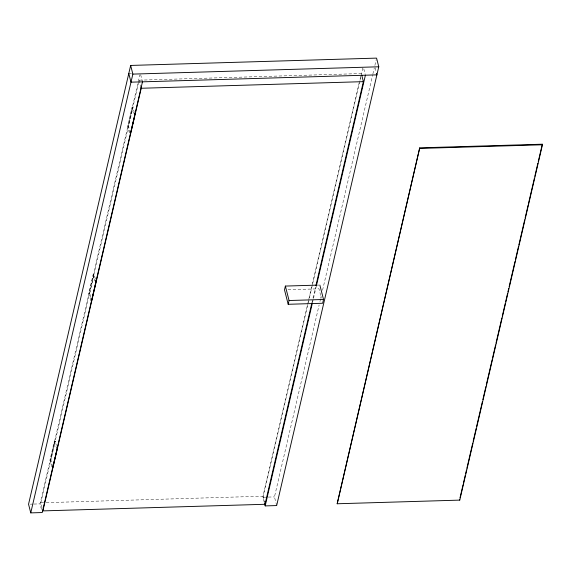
<?xml version="1.0" encoding="UTF-8"?>
<svg xmlns="http://www.w3.org/2000/svg" width="571" height="571" viewBox="0 0 571 571"><rect width="100%" height="100%" fill="white"/><g stroke="black" fill="none" stroke-linecap="round" stroke-linejoin="round"><path stroke-width="0.43" stroke-dasharray="2.85 2.14" d="M51.69 466.728L49.991 460.055L54.373 441.212L55.294 441.183L56.351 445.351M90.739 300.667L88.826 293.151L93.209 274.308L94.129 274.28L95.407 279.29M129.367 132.929L127.668 126.255L132.051 107.412L132.972 107.384L134.242 112.387M41.447 509.389L40.041 503.872L139.866 74.901M42.047 507.662L40.812 502.808L139.16 80.176L361.322 73.566L359.709 80.504M52.603 466.7L50.905 460.026L55.294 441.183M90.81 297.298L89.747 293.123L94.129 274.28M130.281 132.9L128.582 126.227L132.972 107.384M264.83 503.479L262.974 496.199L359.509 81.375M264.173 501.966L262.974 497.241L359.766 81.296M359.966 80.425L363.199 66.536M311.887 302.951L315.52 287.327M312.458 302.709L313.272 299.24M313.472 298.369L316.098 287.085M276.664 505.563L274.465 496.898L319.118 304.993M319.931 301.517L320.538 298.911M320.738 298.048L321.145 296.306M322.558 290.232L372.67 74.88M372.87 74.009L374.291 67.928M374.883 65.387L376.196 59.734M128.782 73.509L131.451 73.431M127.668 126.255L128.582 126.227M317.205 285.129L318.968 285.072M88.826 293.151L89.747 293.123M288.041 289.74L318.975 288.819L321.352 298.162M49.991 460.055L50.905 460.026M40.812 502.808L45.252 502.673M46.144 502.651L262.974 496.199M30.32 504.164L32.968 504.086M33.853 504.057L40.041 503.872M262.974 497.241L267.392 497.113M268.277 497.084L274.465 496.898M375.09 67.771L376.096 71.71M363.798 68.898L365.204 74.416M140.673 74.744L142.272 81.046M139.16 80.176L140.602 85.836M132.051 107.412L133.535 113.251M93.209 274.308L94.907 280.989M54.373 441.212L55.644 446.215"/><path stroke-width="0.86" d="M264.573 503.543L265.18 505.906L276.664 505.563L378.773 66.786L376.567 58.114L130.659 65.437L28.55 504.214L30.755 512.886L42.247 512.544L142.472 81.831M30.755 512.886L132.865 74.102L130.659 65.437M52.818 467.535L55.209 457.257M55.608 455.544L57.007 449.548M91.66 300.639L92.252 298.069M92.652 296.356L93.451 292.93M93.851 291.217L95.842 282.652M130.895 132.022L134.485 116.605M140.809 86.642L141.215 88.262L42.868 510.895L265.03 504.286L311.68 303.815M316.32 285.15L285.379 286.071L284.501 289.84L288.177 304.286L322.651 303.258L323.529 299.49L319.853 285.05M288.177 304.286L289.054 300.517L285.379 286.071M315.927 285.593L363.384 81.653L361.736 75.179M265.18 505.906L312.258 303.579M316.298 286.214L365.404 75.201M419.728 147.853L337.19 503.765L459.762 500.117L542.45 144.784L542.3 144.206L419.728 147.853L337.19 503.765M460.019 497.805L463.052 484.772M463.452 483.037L465.272 475.215M465.679 473.48L466.486 470.004M466.892 468.263L472.752 443.067M473.159 441.333L476.193 428.3M476.599 426.566L482.459 401.37M482.866 399.629L485.9 386.596M486.299 384.861L492.166 359.666M492.566 357.931L495.599 344.898M496.006 343.157L501.866 317.961M502.273 316.227L505.306 303.194M505.706 301.459L507.526 293.637M507.933 291.902L508.74 288.426M509.146 286.685L515.006 261.497M515.413 259.755L518.447 246.722M518.853 244.988L524.713 219.792M525.12 218.051L528.154 205.025M528.553 203.283L534.42 178.088M534.82 176.353L537.853 163.32M538.26 161.586L542.3 144.206M132.865 74.102L378.773 66.786M141.215 88.262L363.384 81.653M419.878 148.431L542.45 144.784M289.054 300.517L323.529 299.49M376.496 73.281L376.896 74.858L130.98 82.174L128.782 73.509M459.612 499.539L459.762 500.117M134.456 113.222L134.877 114.892M95.614 280.125L96.042 281.796M56.779 447.022L57.2 448.692"/></g></svg>
